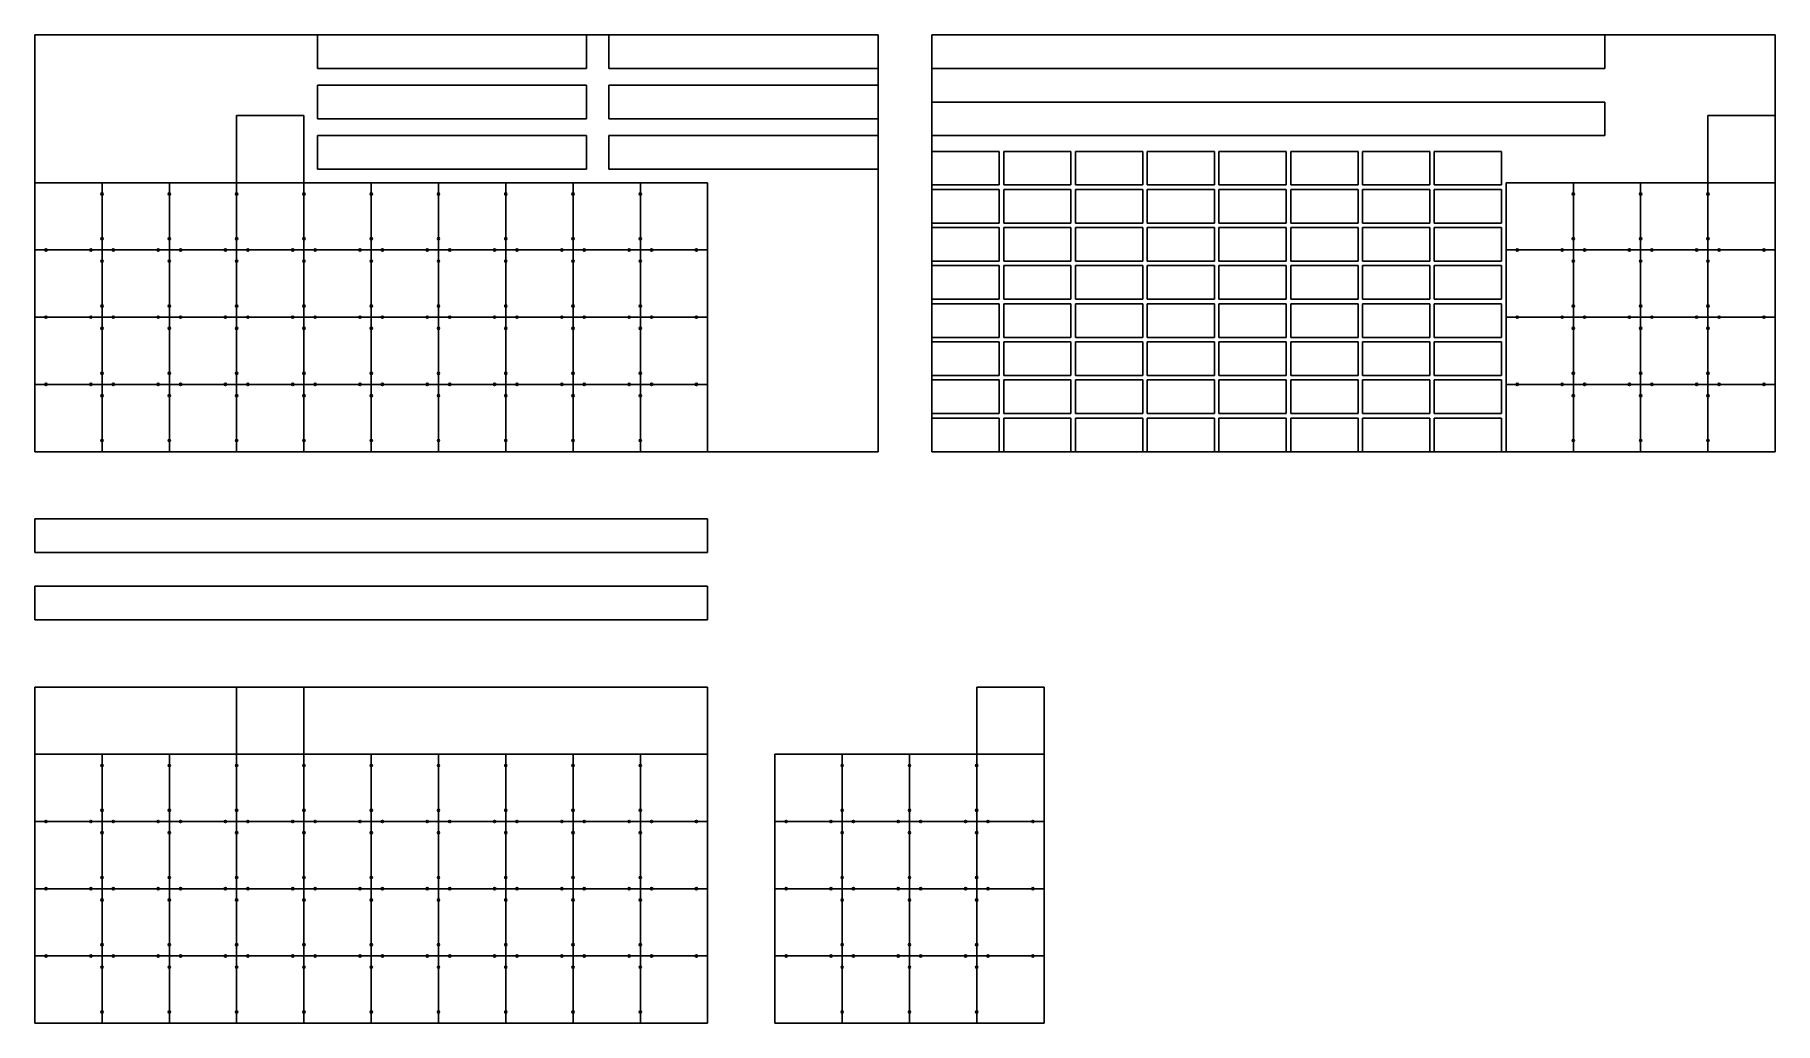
# Model space of a CAD drawing. Header units: millimetres. Extents: x 0 to 7760, y 0 to 4410.
import ezdxf

# ---------------------------------------------------------------- set-up
doc = ezdxf.new("R2010")
doc.units = ezdxf.units.MM

# ---------------------------------------------------------------- blocks, each defined once
blk = doc.blocks.new('*U3')
for p, q in [((-150, -75), (-150, 75)), ((-150, 75), (150, 75)), ((150, 75), (150, -75)), ((150, -75), (-150, -75))]:
    blk.add_line(p, q)
blk = doc.blocks.new('*U4')
at = {"color": 0, "linetype": 'ByBlock', "lineweight": -2, "transparency": 16777216}
for p in [(0, 1190), (320, 1190), (640, 1190), (960, 1190), (1280, 1190), (1600, 1190), (1920, 1190), (2240, 1190), (0, 1020), (320, 1020), (640, 1020), (960, 1020), (1280, 1020), (1600, 1020), (1920, 1020), (2240, 1020), (0, 850), (320, 850), (640, 850), (960, 850), (1280, 850), (1600, 850), (1920, 850), (2240, 850), (0, 680), (320, 680), (640, 680), (960, 680), (1280, 680), (1600, 680), (1920, 680), (2240, 680), (0, 510), (320, 510), (640, 510), (960, 510), (1280, 510), (1600, 510), (1920, 510), (2240, 510), (0, 340), (320, 340), (640, 340), (960, 340), (1280, 340), (1600, 340), (1920, 340), (2240, 340), (0, 170), (320, 170), (640, 170), (960, 170), (1280, 170), (1600, 170), (1920, 170), (2240, 170), (0, 0), (320, 0), (640, 0), (960, 0), (1280, 0), (1600, 0), (1920, 0), (2240, 0)]:
    blk.add_blockref('*U3', p, dxfattribs=at)
blk = doc.blocks.new('*U5')
for p, q in [((600, 75), (-600, 75)), ((-600, 75), (-600, -75)), ((600, -75), (600, 75)), ((-600, -75), (600, -75))]:
    blk.add_line(p, q)
blk = doc.blocks.new('*U6')
at = {"color": 0, "linetype": 'ByBlock', "lineweight": -2, "transparency": 16777216}
for p in [(-1300, 0), (0, 0), (-1300, -225), (0, -225), (-1300, -450), (0, -450)]:
    blk.add_blockref('*U5', p, dxfattribs=at)

msp = doc.modelspace()

# ---------------------------------------------------------------- linework, layer by layer
for p, q in [((3760, 4410), (0, 4410)), ((0, 4410), (0, 2550)), ((3760, 2550), (3760, 4410)), ((7760, 4410), (4000, 4410)), ((4000, 4410), (4000, 2550)), ((7000, 4410), (4000, 4410)), ((4000, 4410), (4000, 4260)), ((7000, 4260), (7000, 4410)), ((7760, 2550), (7760, 4410)), ((4000, 4260), (7000, 4260)), ((900, 3750), (900, 4050)), ((900, 4050), (1200, 4050)), ((1200, 4050), (1200, 3750)), ((7000, 4110), (4000, 4110)), ((4000, 4110), (4000, 3960)), ((7000, 3960), (7000, 4110)), ((7460, 3750), (7460, 4050)), ((7460, 4050), (7760, 4050)), ((7760, 4050), (7760, 3750)), ((4000, 3960), (7000, 3960)), ((3000, 3750), (0, 3750)), ((0, 3750), (0, 2550)), ((300, 3750), (300, 2550)), ((600, 3750), (600, 2550)), ((900, 3750), (900, 2550)), ((1200, 3750), (1200, 2550)), ((1500, 3750), (1500, 2550)), ((1800, 3750), (1800, 2550)), ((2100, 3750), (2100, 2550)), ((2400, 3750), (2400, 2550)), ((2700, 3750), (2700, 2550)), ((3000, 2550), (3000, 3750)), ((6560, 3750), (6560, 2550)), ((6560, 3750), (7760, 3750)), ((6860, 3750), (6860, 2550)), ((7160, 3750), (7160, 2550)), ((7460, 3750), (7460, 2550)), ((7760, 3750), (7760, 2550)), ((3000, 3450), (0, 3450)), ((6560, 3450), (7760, 3450)), ((3000, 3150), (0, 3150)), ((6560, 3150), (7760, 3150)), ((3000, 2850), (0, 2850)), ((6560, 2850), (7760, 2850)), ((0, 2550), (3760, 2550)), ((0, 2550), (3000, 2550)), ((4000, 2550), (7760, 2550)), ((6560, 2550), (7760, 2550)), ((3000, 2250), (0, 2250)), ((0, 2250), (0, 2100)), ((3000, 2100), (3000, 2250)), ((0, 2100), (3000, 2100)), ((3000, 1950), (0, 1950)), ((0, 1950), (0, 1800)), ((3000, 1800), (3000, 1950)), ((0, 1800), (3000, 1800)), ((0, 1500), (0, 0)), ((3000, 1500), (0, 1500)), ((900, 1200), (900, 1500)), ((900, 1500), (1200, 1500)), ((1200, 1500), (1200, 1200)), ((3000, 0), (3000, 1500)), ((4200, 1200), (4200, 1500)), ((4200, 1500), (4500, 1500)), ((4500, 1500), (4500, 1200)), ((3000, 1200), (0, 1200)), ((300, 1200), (300, 0)), ((600, 1200), (600, 0)), ((900, 1200), (900, 0)), ((1200, 1200), (1200, 0)), ((1500, 1200), (1500, 0)), ((1800, 1200), (1800, 0)), ((2100, 1200), (2100, 0)), ((2400, 1200), (2400, 0)), ((2700, 1200), (2700, 0)), ((3300, 1200), (3300, 0)), ((3300, 1200), (4500, 1200)), ((3600, 1200), (3600, 0)), ((3900, 1200), (3900, 0)), ((4200, 1200), (4200, 0)), ((4500, 1200), (4500, 0)), ((3000, 900), (0, 900)), ((3300, 900), (4500, 900)), ((3000, 600), (0, 600)), ((3300, 600), (4500, 600)), ((3000, 300), (0, 300)), ((3300, 300), (4500, 300)), ((0, 0), (3000, 0)), ((3300, 0), (4500, 0))]:
    msp.add_line(p, q)
for centre in [(300, 3700), (600, 3700), (900, 3700), (1200, 3700), (1500, 3700), (1800, 3700), (2100, 3700), (2400, 3700), (2700, 3700), (6860, 3700), (7160, 3700), (7460, 3700), (300, 3500), (600, 3500), (900, 3500), (1200, 3500), (1500, 3500), (1800, 3500), (2100, 3500), (2400, 3500), (2700, 3500), (6860, 3500), (7160, 3500), (7460, 3500), (50, 3450), (250, 3450), (350, 3450), (550, 3450), (650, 3450), (850, 3450), (950, 3450), (1150, 3450), (1250, 3450), (1450, 3450), (1550, 3450), (1750, 3450), (1850, 3450), (2050, 3450), (2150, 3450), (2350, 3450), (2450, 3450), (2650, 3450), (2750, 3450), (2950, 3450), (6610, 3450), (6810, 3450), (6910, 3450), (7110, 3450), (7210, 3450), (7410, 3450), (7510, 3450), (7710, 3450), (300, 3400), (600, 3400), (900, 3400), (1200, 3400), (1500, 3400), (1800, 3400), (2100, 3400), (2400, 3400), (2700, 3400), (6860, 3400), (7160, 3400), (7460, 3400), (300, 3200), (600, 3200), (900, 3200), (1200, 3200), (1500, 3200), (1800, 3200), (2100, 3200), (2400, 3200), (2700, 3200), (6860, 3200), (7160, 3200), (7460, 3200), (50, 3150), (250, 3150), (300, 3100), (350, 3150), (550, 3150), (600, 3100), (650, 3150), (850, 3150), (900, 3100), (950, 3150), (1150, 3150), (1200, 3100), (1250, 3150), (1450, 3150), (1500, 3100), (1550, 3150), (1750, 3150), (1800, 3100), (1850, 3150), (2050, 3150), (2100, 3100), (2150, 3150), (2350, 3150), (2400, 3100), (2450, 3150), (2650, 3150), (2700, 3100), (2750, 3150), (2950, 3150), (6610, 3150), (6810, 3150), (6860, 3100), (6910, 3150), (7110, 3150), (7160, 3100), (7210, 3150), (7410, 3150), (7460, 3100), (7510, 3150), (7710, 3150), (300, 2900), (600, 2900), (900, 2900), (1200, 2900), (1500, 2900), (1800, 2900), (2100, 2900), (2400, 2900), (2700, 2900), (6860, 2900), (7160, 2900), (7460, 2900), (50, 2850), (250, 2850), (300, 2800), (350, 2850), (550, 2850), (600, 2800), (650, 2850), (850, 2850), (900, 2800), (950, 2850), (1150, 2850), (1200, 2800), (1250, 2850), (1450, 2850), (1500, 2800), (1550, 2850), (1750, 2850), (1800, 2800), (1850, 2850), (2050, 2850), (2100, 2800), (2150, 2850), (2350, 2850), (2400, 2800), (2450, 2850), (2650, 2850), (2700, 2800), (2750, 2850), (2950, 2850), (6610, 2850), (6810, 2850), (6860, 2800), (6910, 2850), (7110, 2850), (7160, 2800), (7210, 2850), (7410, 2850), (7460, 2800), (7510, 2850), (7710, 2850), (300, 2600), (600, 2600), (900, 2600), (1200, 2600), (1500, 2600), (1800, 2600), (2100, 2600), (2400, 2600), (2700, 2600), (6860, 2600), (7160, 2600), (7460, 2600), (300, 1150), (600, 1150), (900, 1150), (1200, 1150), (1500, 1150), (1800, 1150), (2100, 1150), (2400, 1150), (2700, 1150), (3600, 1150), (3900, 1150), (4200, 1150), (300, 950), (600, 950), (900, 950), (1200, 950), (1500, 950), (1800, 950), (2100, 950), (2400, 950), (2700, 950), (3600, 950), (3900, 950), (4200, 950), (50, 900), (250, 900), (300, 850), (350, 900), (550, 900), (600, 850), (650, 900), (850, 900), (900, 850), (950, 900), (1150, 900), (1200, 850), (1250, 900), (1450, 900), (1500, 850), (1550, 900), (1750, 900), (1800, 850), (1850, 900), (2050, 900), (2100, 850), (2150, 900), (2350, 900), (2400, 850), (2450, 900), (2650, 900), (2700, 850), (2750, 900), (2950, 900), (3350, 900), (3550, 900), (3600, 850), (3650, 900), (3850, 900), (3900, 850), (3950, 900), (4150, 900), (4200, 850), (4250, 900), (4450, 900), (300, 650), (600, 650), (900, 650), (1200, 650), (1500, 650), (1800, 650), (2100, 650), (2400, 650), (2700, 650), (3600, 650), (3900, 650), (4200, 650), (50, 600), (250, 600), (300, 550), (350, 600), (550, 600), (600, 550), (650, 600), (850, 600), (900, 550), (950, 600), (1150, 600), (1200, 550), (1250, 600), (1450, 600), (1500, 550), (1550, 600), (1750, 600), (1800, 550), (1850, 600), (2050, 600), (2100, 550), (2150, 600), (2350, 600), (2400, 550), (2450, 600), (2650, 600), (2700, 550), (2750, 600), (2950, 600), (3350, 600), (3550, 600), (3600, 550), (3650, 600), (3850, 600), (3900, 550), (3950, 600), (4150, 600), (4200, 550), (4250, 600), (4450, 600), (300, 350), (600, 350), (900, 350), (1200, 350), (1500, 350), (1800, 350), (2100, 350), (2400, 350), (2700, 350), (3600, 350), (3900, 350), (4200, 350), (50, 300), (250, 300), (300, 250), (350, 300), (550, 300), (600, 250), (650, 300), (850, 300), (900, 250), (950, 300), (1150, 300), (1200, 250), (1250, 300), (1450, 300), (1500, 250), (1550, 300), (1750, 300), (1800, 250), (1850, 300), (2050, 300), (2100, 250), (2150, 300), (2350, 300), (2400, 250), (2450, 300), (2650, 300), (2700, 250), (2750, 300), (2950, 300), (3350, 300), (3550, 300), (3600, 250), (3650, 300), (3850, 300), (3900, 250), (3950, 300), (4150, 300), (4200, 250), (4250, 300), (4450, 300), (300, 50), (600, 50), (900, 50), (1200, 50), (1500, 50), (1800, 50), (2100, 50), (2400, 50), (2700, 50), (3600, 50), (3900, 50), (4200, 50)]:
    msp.add_circle(centre, 5)

# ---------------------------------------------------------------- block references
for name, p in [('*U6', (3160, 4335)), ('*U4', (4150, 2625))]:
    msp.add_blockref(name, p)

doc.saveas('drawing.dxf')
